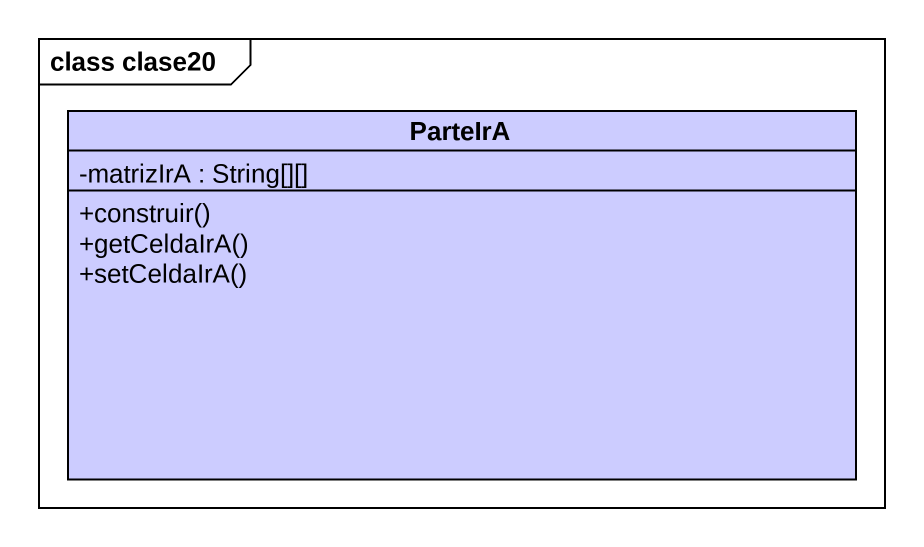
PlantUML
@startuml
mainframe class clase20
hide circle
hide empty members
skinparam classAttributeIconSize 0
class ParteIrA #CCCCFF {
  -matrizIrA : String[][]
  +construir()
  +getCeldaIrA()
  +setCeldaIrA()
}
@enduml
